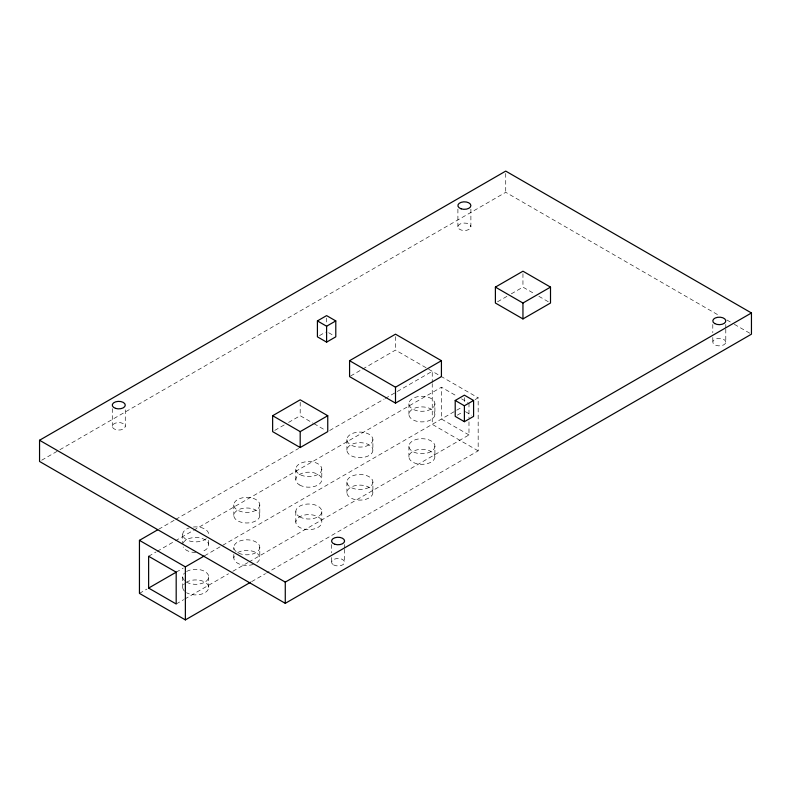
<?xml version="1.0" encoding="UTF-8"?>
<svg xmlns="http://www.w3.org/2000/svg" width="791" height="791" viewBox="0 0 791 791"><rect width="100%" height="100%" fill="white"/><g stroke="black" fill="none" stroke-linecap="round" stroke-linejoin="round"><path stroke-width="0.59" stroke-dasharray="3.96 2.97" d="M41.686 460.224L58.791 450.346M59.869 449.733L505.726 192.312L719.395 315.678M319.465 335.651L325.585 332.121M350.64 375.992L395.5 350.087L440.36 375.992M274.764 430.403L284.295 424.896M288.537 422.453L300.194 415.72L312.92 423.066M497.519 301.796L507.051 296.289M511.293 293.847L522.95 287.113L534.607 293.847M158.684 529.238L174.712 519.994M175.78 519.371L298.672 448.418M329.659 430.531L384.159 399.069M385.227 398.446L432.242 371.305L432.242 382.399M148.629 556.261L156.114 551.94M157.182 551.327L174.277 541.449M175.345 540.836L192.44 530.959M193.508 530.346L441.427 387.214L457.327 396.39M139.443 593.379L146.928 589.068M176.185 572.17L183.255 568.086M204.632 555.747L462.577 406.821M475.055 399.623L478.169 397.824L478.169 450.85L266.587 573.01M457.247 415.206L462.349 412.259M176.185 603.988L183.67 599.667M184.738 599.054L228.55 573.762M232.821 571.29L247.781 562.658M248.858 562.035L468.984 434.941L468.984 419.032M251.627 581.652L265.519 573.633M726.88 319.989L733.287 323.697M734.355 324.31L751.45 334.178M538.849 296.289L550.506 303.022M440.785 376.239L478.169 397.824M461.568 398.842L467.926 402.51M328.651 332.704L333.753 335.651M465.415 411.666L471.535 415.206M468.984 434.941L441.427 419.032L441.427 387.214M478.169 450.85L432.242 424.342L432.242 383.635M313.978 423.669L325.635 430.403M725.792 324.458L725.792 327.988M725.792 329.175L725.792 342.137A6.496 3.747 0 0 1 716.053 345.38A6.496 3.747 0 0 1 716.053 338.884A6.496 3.747 0 0 1 725.792 342.137M712.8 324.458L712.8 332.704M712.8 337.421L712.8 342.137M522.95 273.646L522.95 287.113M505.726 173.456L505.726 192.312M470.892 209.111L470.892 226.79A6.496 3.747 0 0 1 461.143 230.033A6.496 3.747 0 0 1 461.143 223.537A6.496 3.747 0 0 1 470.892 226.79M468.984 403.123L468.984 417.806M464.396 397.616L464.396 403.736M457.9 209.111L457.9 226.79M434.902 403.786A12.992 7.505 0 0 1 415.413 410.282A12.992 7.505 0 0 1 415.413 397.29A12.992 7.505 0 0 1 434.902 403.786L434.902 414.395A12.992 7.505 0 0 1 415.413 420.891A12.992 7.505 0 0 1 415.413 407.899A12.992 7.505 0 0 1 434.902 414.395M434.902 446.213A12.992 7.505 0 0 1 415.413 452.709A12.992 7.505 0 0 1 415.413 439.717A12.992 7.505 0 0 1 434.902 446.213L434.902 456.822A12.992 7.505 0 0 1 415.413 463.318A12.992 7.505 0 0 1 415.413 450.326A12.992 7.505 0 0 1 434.902 456.822M408.917 403.786L408.917 414.395M408.917 446.213L408.917 456.822M395.5 336.63L395.5 350.087M372.897 439.588A12.992 7.505 0 0 1 353.409 446.084A12.992 7.505 0 0 1 353.409 433.092A12.992 7.505 0 0 1 372.897 439.588L372.897 450.188A12.992 7.505 0 0 1 353.409 456.684A12.992 7.505 0 0 1 353.409 443.692A12.992 7.505 0 0 1 372.897 450.188M372.897 482.016A12.992 7.505 0 0 1 353.409 488.512A12.992 7.505 0 0 1 353.409 475.52A12.992 7.505 0 0 1 372.897 482.016L372.897 492.615A12.992 7.505 0 0 1 353.409 499.111A12.992 7.505 0 0 1 353.409 486.119A12.992 7.505 0 0 1 372.897 492.615M346.913 439.588L346.913 450.188M346.913 482.016L346.913 492.615M344.579 544.544L344.579 548.084M344.579 549.261L344.579 562.223M331.597 544.544L331.597 552.8M331.597 557.507L331.597 562.223M326.604 318.061L326.604 324.181M321.799 469.083A12.992 7.505 0 0 1 302.31 475.579A12.992 7.505 0 0 1 302.31 462.587A12.992 7.505 0 0 1 321.799 469.083L321.799 479.692M321.799 511.51L321.799 522.119A12.992 7.505 0 0 1 302.31 528.615A12.992 7.505 0 0 1 302.31 515.623A12.992 7.505 0 0 1 321.799 522.119M300.194 402.253L300.194 415.72M295.814 469.083L295.814 479.692M295.814 511.51L295.814 522.119M259.794 504.885A12.992 7.505 0 0 1 240.306 511.382A12.992 7.505 0 0 1 240.306 498.389A12.992 7.505 0 0 1 259.794 504.885L259.794 515.485A12.992 7.505 0 0 1 240.306 521.981A12.992 7.505 0 0 1 240.306 508.999A12.992 7.505 0 0 1 259.794 515.485M259.794 547.313A12.992 7.505 0 0 1 240.306 553.809A12.992 7.505 0 0 1 240.306 540.817A12.992 7.505 0 0 1 259.794 547.313L259.794 557.912M233.81 504.885L233.81 515.485M233.81 547.313L233.81 549.666M233.81 554.382L233.81 557.912M208.695 540.273L208.695 544.989M208.695 576.807L208.695 587.416M182.721 534.38L182.721 543.812M182.721 576.807L182.721 587.416M125.275 409.827L125.275 426.329A6.496 3.747 0 0 1 115.526 429.572A6.496 3.747 0 0 1 115.526 423.076A6.496 3.747 0 0 1 125.275 426.329M112.282 408.65L112.282 426.329M186.528 571.507A12.992 7.505 0 0 1 204.899 571.507A12.992 7.505 0 0 1 204.899 582.117A12.992 7.505 0 0 1 204.899 592.716A12.992 7.505 0 0 1 186.528 592.716M184.461 580.564A12.992 7.505 0 0 1 184.461 573.06M184.461 591.164A12.992 7.505 0 0 1 184.461 583.669M206.352 538.681A12.992 7.505 0 0 1 186.132 539.452A12.992 7.505 0 0 1 189.217 527.884M193.449 526.994A12.992 7.505 0 0 1 208.695 534.38M183.156 543.051A12.992 7.505 0 0 1 203.613 539.037A12.992 7.505 0 0 1 202.199 551.485M195.713 552.494A12.992 7.505 0 0 1 183.156 546.927M237.616 552.612A12.992 7.505 0 0 1 255.987 552.612A12.992 7.505 0 0 1 255.987 563.222M253.298 564.408A12.992 7.505 0 0 1 237.616 563.222A12.992 7.505 0 0 1 235.55 554.165M333.495 564.873A6.496 3.747 0 0 0 344.362 563.192A6.496 3.747 0 0 0 336.412 558.604A6.496 3.747 0 0 0 333.495 564.873M299.621 516.82A12.992 7.505 0 0 0 321.354 513.458A12.992 7.505 0 0 0 305.445 504.262A12.992 7.505 0 0 0 299.621 516.82M299.621 484.992A12.992 7.505 0 0 0 321.354 481.63A12.992 7.505 0 0 0 305.445 472.445A12.992 7.505 0 0 0 299.621 484.992M186.528 582.117A12.992 7.505 0 0 0 204.899 582.117A12.992 7.505 0 0 0 186.528 582.117"/><path stroke-width="1.19" d="M39.55 440.251L505.726 171.103L751.45 312.969L751.45 334.178L285.274 603.325L39.55 461.46L39.55 440.251L285.274 582.117L751.45 312.969M317.418 320.919L326.604 315.619L335.789 320.919L335.789 336.828L326.604 342.137L317.418 336.828L317.418 320.919L326.604 326.228L335.789 320.919M349.573 360.696L395.5 334.178L441.427 360.696L441.427 376.605L395.5 403.123L349.573 376.605L349.573 360.696L395.5 387.214L441.427 360.696M272.638 415.72L300.194 399.811L327.751 415.72L327.751 431.629L300.194 447.538L272.638 431.629L272.638 415.72L300.194 431.629L327.751 415.72M495.393 287.113L522.95 271.204L550.506 287.113L550.506 303.022L522.95 318.931L495.393 303.022L495.393 287.113L522.95 303.022L550.506 287.113M250.559 582.265L185.371 619.897L139.443 593.379L139.443 540.352L157.617 529.861M455.211 400.473L464.396 395.164L473.582 400.473L473.582 416.382L464.396 421.682L455.211 416.382L455.211 400.473L464.396 405.773L473.582 400.473M148.629 588.079L176.185 603.988L176.185 572.17L148.629 556.261L148.629 588.079L176.413 572.041M139.443 540.352L185.371 566.87L204.108 556.053M522.95 303.022L522.95 318.931M464.396 405.773L464.396 421.682M395.5 387.214L395.5 403.123M326.604 326.228L326.604 342.137M300.194 431.629L300.194 447.538M285.274 582.117L285.274 603.325M185.371 566.87L185.371 619.897M714.708 323.568A6.496 3.747 0 0 0 725.574 321.888A6.496 3.747 0 0 0 717.615 317.3A6.496 3.747 0 0 0 714.708 323.568M461.143 208.824A6.496 3.747 0 0 0 470.892 205.571A6.496 3.747 0 0 0 461.143 202.328A6.496 3.747 0 0 0 461.143 208.824M115.526 408.364A6.496 3.747 0 0 0 125.275 405.111A6.496 3.747 0 0 0 115.526 401.868A6.496 3.747 0 0 0 115.526 408.364M334.84 544.257A6.496 3.747 0 0 0 344.579 541.014A6.496 3.747 0 0 0 334.84 537.761A6.496 3.747 0 0 0 334.84 544.257"/></g></svg>
